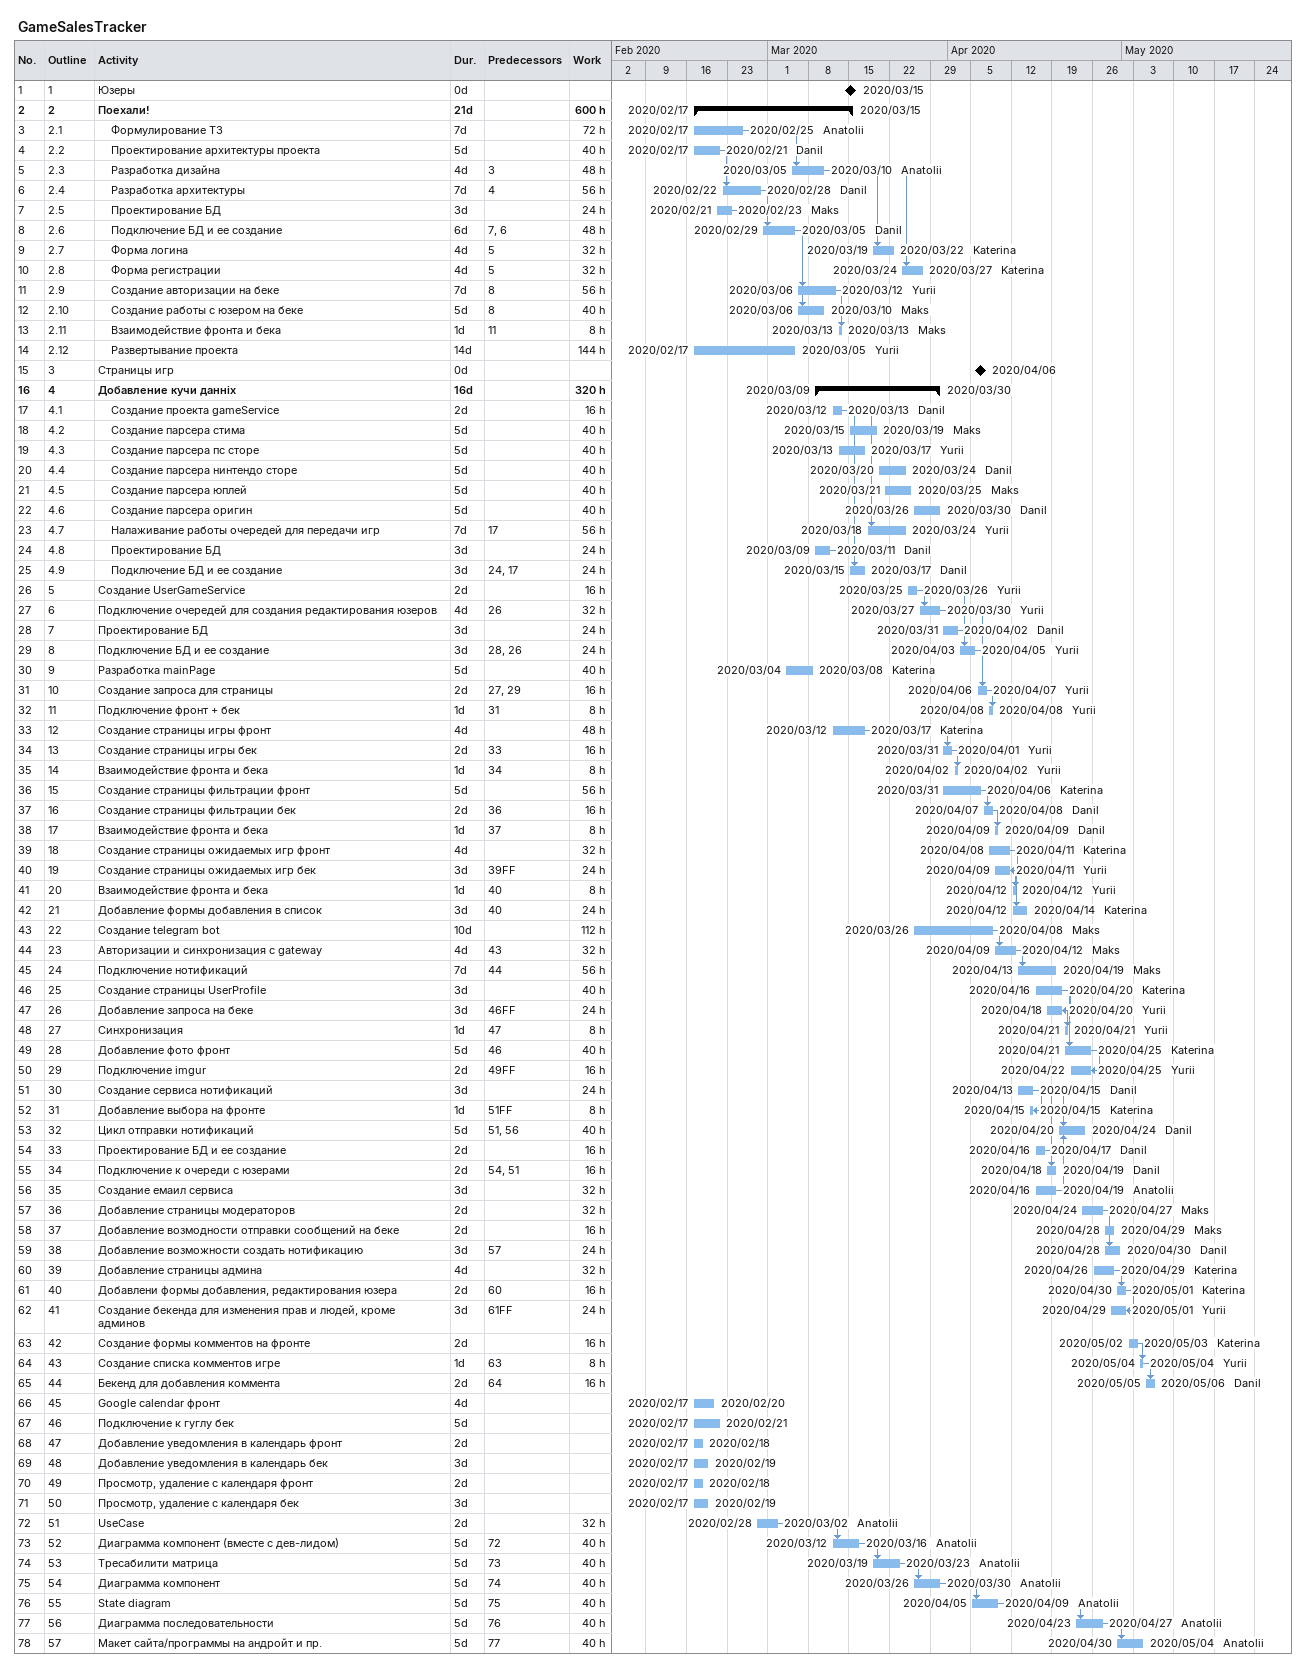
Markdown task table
GameSalesTracker

| ID | WBS | Task | Duration | Start | Finish | Predecessors | Resources | Work (h) |
|---|---|---|---|---|---|---|---|---|
| 1 | 1 | Юзеры | 0d | 2020-03-15 | 2020-03-15 |  |  |  |
| 2 | 2 | **Поехали!** | 21d | 2020-02-17 | 2020-03-15 |  |  | 600 |
| 3 | 2.1 | Формулирование ТЗ | 7d | 2020-02-17 | 2020-02-25 |  | Anatolii | 72 |
| 4 | 2.2 | Проектирование архитектуры проекта | 5d | 2020-02-17 | 2020-02-21 |  | Danil | 40 |
| 5 | 2.3 | Разработка дизайна | 4d | 2020-03-05 | 2020-03-10 | 3 | Anatolii | 48 |
| 6 | 2.4 | Разработка архитектуры | 7d | 2020-02-22 | 2020-02-28 | 4 | Danil | 56 |
| 7 | 2.5 | Проектирование БД | 3d | 2020-02-21 | 2020-02-23 |  | Maks | 24 |
| 8 | 2.6 | Подключение БД и ее создание | 6d | 2020-02-29 | 2020-03-05 | 7, 6 | Danil | 48 |
| 9 | 2.7 | Форма логина | 4d | 2020-03-19 | 2020-03-22 | 5 | Katerina | 32 |
| 10 | 2.8 | Форма регистрации | 4d | 2020-03-24 | 2020-03-27 | 5 | Katerina | 32 |
| 11 | 2.9 | Создание авторизации на беке | 7d | 2020-03-06 | 2020-03-12 | 8 | Yurii | 56 |
| 12 | 2.10 | Создание работы с юзером на беке | 5d | 2020-03-06 | 2020-03-10 | 8 | Maks | 40 |
| 13 | 2.11 | Взаимодействие фронта и бека | 1d | 2020-03-13 | 2020-03-13 | 11 | Maks | 8 |
| 14 | 2.12 | Развертывание проекта | 14d | 2020-02-17 | 2020-03-05 |  | Yurii | 144 |
| 15 | 3 | Страницы игр | 0d | 2020-04-06 | 2020-04-06 |  |  |  |
| 16 | 4 | **Добавление кучи данніх** | 16d | 2020-03-09 | 2020-03-30 |  |  | 320 |
| 17 | 4.1 | Создание проекта gameService | 2d | 2020-03-12 | 2020-03-13 |  | Danil | 16 |
| 18 | 4.2 | Создание парсера стима | 5d | 2020-03-15 | 2020-03-19 |  | Maks | 40 |
| 19 | 4.3 | Создание парсера пс сторе | 5d | 2020-03-13 | 2020-03-17 |  | Yurii | 40 |
| 20 | 4.4 | Создание парсера нинтендо сторе | 5d | 2020-03-20 | 2020-03-24 |  | Danil | 40 |
| 21 | 4.5 | Создание парсера юплей | 5d | 2020-03-21 | 2020-03-25 |  | Maks | 40 |
| 22 | 4.6 | Создание парсера оригин | 5d | 2020-03-26 | 2020-03-30 |  | Danil | 40 |
| 23 | 4.7 | Налаживание работы очередей для передачи игр | 7d | 2020-03-18 | 2020-03-24 | 17 | Yurii | 56 |
| 24 | 4.8 | Проектирование БД | 3d | 2020-03-09 | 2020-03-11 |  | Danil | 24 |
| 25 | 4.9 | Подключение БД и ее создание | 3d | 2020-03-15 | 2020-03-17 | 24, 17 | Danil | 24 |
| 26 | 5 | Создание UserGameService | 2d | 2020-03-25 | 2020-03-26 |  | Yurii | 16 |
| 27 | 6 | Подключение очередей для создания редактирования юзеров | 4d | 2020-03-27 | 2020-03-30 | 26 | Yurii | 32 |
| 28 | 7 | Проектирование БД | 3d | 2020-03-31 | 2020-04-02 |  | Danil | 24 |
| 29 | 8 | Подключение БД и ее создание | 3d | 2020-04-03 | 2020-04-05 | 28, 26 | Yurii | 24 |
| 30 | 9 | Разработка mainPage | 5d | 2020-03-04 | 2020-03-08 |  | Katerina | 40 |
| 31 | 10 | Создание запроса для страницы | 2d | 2020-04-06 | 2020-04-07 | 27, 29 | Yurii | 16 |
| 32 | 11 | Подключение фронт + бек | 1d | 2020-04-08 | 2020-04-08 | 31 | Yurii | 8 |
| 33 | 12 | Создание страницы игры фронт | 4d | 2020-03-12 | 2020-03-17 |  | Katerina | 48 |
| 34 | 13 | Создание страницы игры бек | 2d | 2020-03-31 | 2020-04-01 | 33 | Yurii | 16 |
| 35 | 14 | Взаимодействие фронта и бека | 1d | 2020-04-02 | 2020-04-02 | 34 | Yurii | 8 |
| 36 | 15 | Создание страницы фильтрации фронт | 5d | 2020-03-31 | 2020-04-06 |  | Katerina | 56 |
| 37 | 16 | Создание страницы фильтрации бек | 2d | 2020-04-07 | 2020-04-08 | 36 | Danil | 16 |
| 38 | 17 | Взаимодействие фронта и бека | 1d | 2020-04-09 | 2020-04-09 | 37 | Danil | 8 |
| 39 | 18 | Создание страницы ожидаемых игр фронт | 4d | 2020-04-08 | 2020-04-11 |  | Katerina | 32 |
| 40 | 19 | Создание страницы ожидаемых игр бек | 3d | 2020-04-09 | 2020-04-11 | 39FF | Yurii | 24 |
| 41 | 20 | Взаимодействие фронта и бека | 1d | 2020-04-12 | 2020-04-12 | 40 | Yurii | 8 |
| 42 | 21 | Добавление формы добавления в список | 3d | 2020-04-12 | 2020-04-14 | 40 | Katerina | 24 |
| 43 | 22 | Создание telegram bot | 10d | 2020-03-26 | 2020-04-08 |  | Maks | 112 |
| 44 | 23 | Авторизации и синхронизация с gateway | 4d | 2020-04-09 | 2020-04-12 | 43 | Maks | 32 |
| 45 | 24 | Подключение нотификаций | 7d | 2020-04-13 | 2020-04-19 | 44 | Maks | 56 |
| 46 | 25 | Создание страницы UserProfile | 3d | 2020-04-16 | 2020-04-20 |  | Katerina | 40 |
| 47 | 26 | Добавление запроса на беке | 3d | 2020-04-18 | 2020-04-20 | 46FF | Yurii | 24 |
| 48 | 27 | Синхронизация | 1d | 2020-04-21 | 2020-04-21 | 47 | Yurii | 8 |
| 49 | 28 | Добавление фото фронт | 5d | 2020-04-21 | 2020-04-25 | 46 | Katerina | 40 |
| 50 | 29 | Подключение imgur | 2d | 2020-04-22 | 2020-04-25 | 49FF | Yurii | 16 |
| 51 | 30 | Создание сервиса нотификаций | 3d | 2020-04-13 | 2020-04-15 |  | Danil | 24 |
| 52 | 31 | Добавление выбора на фронте | 1d | 2020-04-15 | 2020-04-15 | 51FF | Katerina | 8 |
| 53 | 32 | Цикл отправки нотификаций | 5d | 2020-04-20 | 2020-04-24 | 51, 56 | Danil | 40 |
| 54 | 33 | Проектирование БД и ее создание | 2d | 2020-04-16 | 2020-04-17 |  | Danil | 16 |
| 55 | 34 | Подключение к очереди с юзерами | 2d | 2020-04-18 | 2020-04-19 | 54, 51 | Danil | 16 |
| 56 | 35 | Создание емаил сервиса | 3d | 2020-04-16 | 2020-04-19 |  | Anatolii | 32 |
| 57 | 36 | Добавление страницы модераторов | 2d | 2020-04-24 | 2020-04-27 |  | Maks | 32 |
| 58 | 37 | Добавление возмодности отправки сообщений на беке | 2d | 2020-04-28 | 2020-04-29 |  | Maks | 16 |
| 59 | 38 | Добавление возможности создать нотификацию | 3d | 2020-04-28 | 2020-04-30 | 57 | Danil | 24 |
| 60 | 39 | Добавление страницы админа | 4d | 2020-04-26 | 2020-04-29 |  | Katerina | 32 |
| 61 | 40 | Добавлени формы добавления, редактирования юзера | 2d | 2020-04-30 | 2020-05-01 | 60 | Katerina | 16 |
| 62 | 41 | Создание бекенда для изменения прав и людей, кроме админов | 3d | 2020-04-29 | 2020-05-01 | 61FF | Yurii | 24 |
| 63 | 42 | Создание формы комментов на фронте | 2d | 2020-05-02 | 2020-05-03 |  | Katerina | 16 |
| 64 | 43 | Создание списка комментов игре | 1d | 2020-05-04 | 2020-05-04 | 63 | Yurii | 8 |
| 65 | 44 | Бекенд для добавления коммента | 2d | 2020-05-05 | 2020-05-06 | 64 | Danil | 16 |
| 66 | 45 | Google calendar фронт | 4d | 2020-02-17 | 2020-02-20 |  |  |  |
| 67 | 46 | Подключение к гуглу бек | 5d | 2020-02-17 | 2020-02-21 |  |  |  |
| 68 | 47 | Добавление уведомления в календарь фронт | 2d | 2020-02-17 | 2020-02-18 |  |  |  |
| 69 | 48 | Добавление уведомления в календарь бек | 3d | 2020-02-17 | 2020-02-19 |  |  |  |
| 70 | 49 | Просмотр, удаление с календаря фронт | 2d | 2020-02-17 | 2020-02-18 |  |  |  |
| 71 | 50 | Просмотр, удаление с календаря бек | 3d | 2020-02-17 | 2020-02-19 |  |  |  |
| 72 | 51 | UseCase | 2d | 2020-02-28 | 2020-03-02 |  | Anatolii | 32 |
| 73 | 52 | Диаграмма компонент (вместе с дев-лидом) | 5d | 2020-03-12 | 2020-03-16 | 72 | Anatolii | 40 |
| 74 | 53 | Тресабилити матрица | 5d | 2020-03-19 | 2020-03-23 | 73 | Anatolii | 40 |
| 75 | 54 | Диаграмма компонент | 5d | 2020-03-26 | 2020-03-30 | 74 | Anatolii | 40 |
| 76 | 55 | State diagram | 5d | 2020-04-05 | 2020-04-09 | 75 | Anatolii | 40 |
| 77 | 56 | Диаграмма последовательности | 5d | 2020-04-23 | 2020-04-27 | 76 | Anatolii | 40 |
| 78 | 57 | Макет сайта/программы на андройт и пр. | 5d | 2020-04-30 | 2020-05-04 | 77 | Anatolii | 40 |
